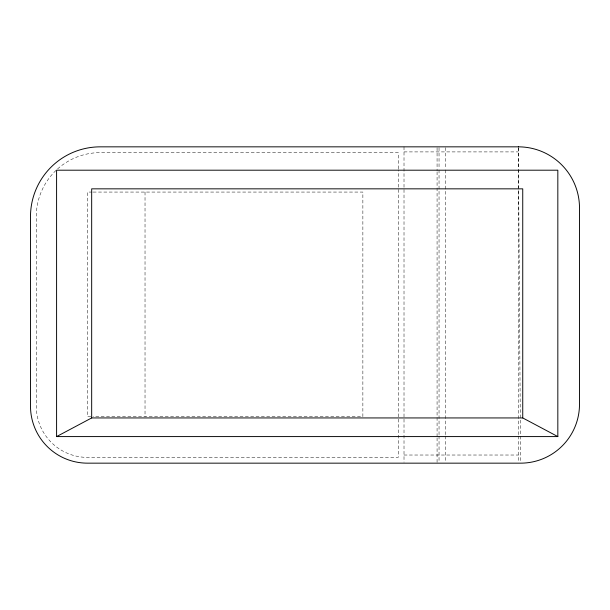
<?xml version="1.0" encoding="UTF-8"?>
<svg xmlns="http://www.w3.org/2000/svg" width="610" height="610" viewBox="0 0 610 610"><rect width="100%" height="100%" fill="white"/><g stroke="black" fill="none" stroke-linecap="round" stroke-linejoin="round"><path stroke-width="0.46" stroke-dasharray="3.05 2.29" d="M404.011 151.905L518.378 151.905M92.201 192.066L87.489 192.066L87.489 416.607L92.201 416.607M93.147 192.066L362.866 192.066L362.866 416.607L93.147 416.607M404.011 455.022L518.378 455.022M518.386 147.795L520.589 462.205M518.378 147.689L518.378 169.008M518.378 169.961L518.378 435.067M518.378 436.02L518.378 462.25M445.643 147.689L445.643 169.008M445.643 169.961L445.643 435.067M445.643 436.02L445.643 462.25M439.04 147.689L439.04 169.008M439.04 169.961L439.04 435.067M439.04 436.02L439.04 462.25M437.073 147.689L437.073 170.907M437.073 171.86L437.073 436.974M437.073 437.919L437.073 463.158M404.011 146.842L404.011 462.25M398.231 168.817L398.231 152.622L100.253 152.622A63.974 63.974 0 0 0 36.28 216.596L36.28 406.168A51.209 51.209 0 0 0 87.489 457.378L398.231 457.378L398.231 169.771M145.027 192.066L145.027 416.607"/><path stroke-width="0.91" d="M56.593 436.585L91.675 417.941L522.739 417.941L557.83 436.585L557.83 170.198L56.593 170.198L56.593 436.585L557.83 436.585M522.739 417.941L522.739 188.841L91.675 188.841L91.675 417.941M518.378 146.842L100.253 146.842A69.754 69.754 0 0 0 30.5 216.596L30.5 406.168A56.989 56.989 0 0 0 87.489 463.158L520.597 463.158A58.903 58.903 0 0 0 579.5 404.247L579.5 207.964A61.122 61.122 0 0 0 518.378 146.842"/></g></svg>
